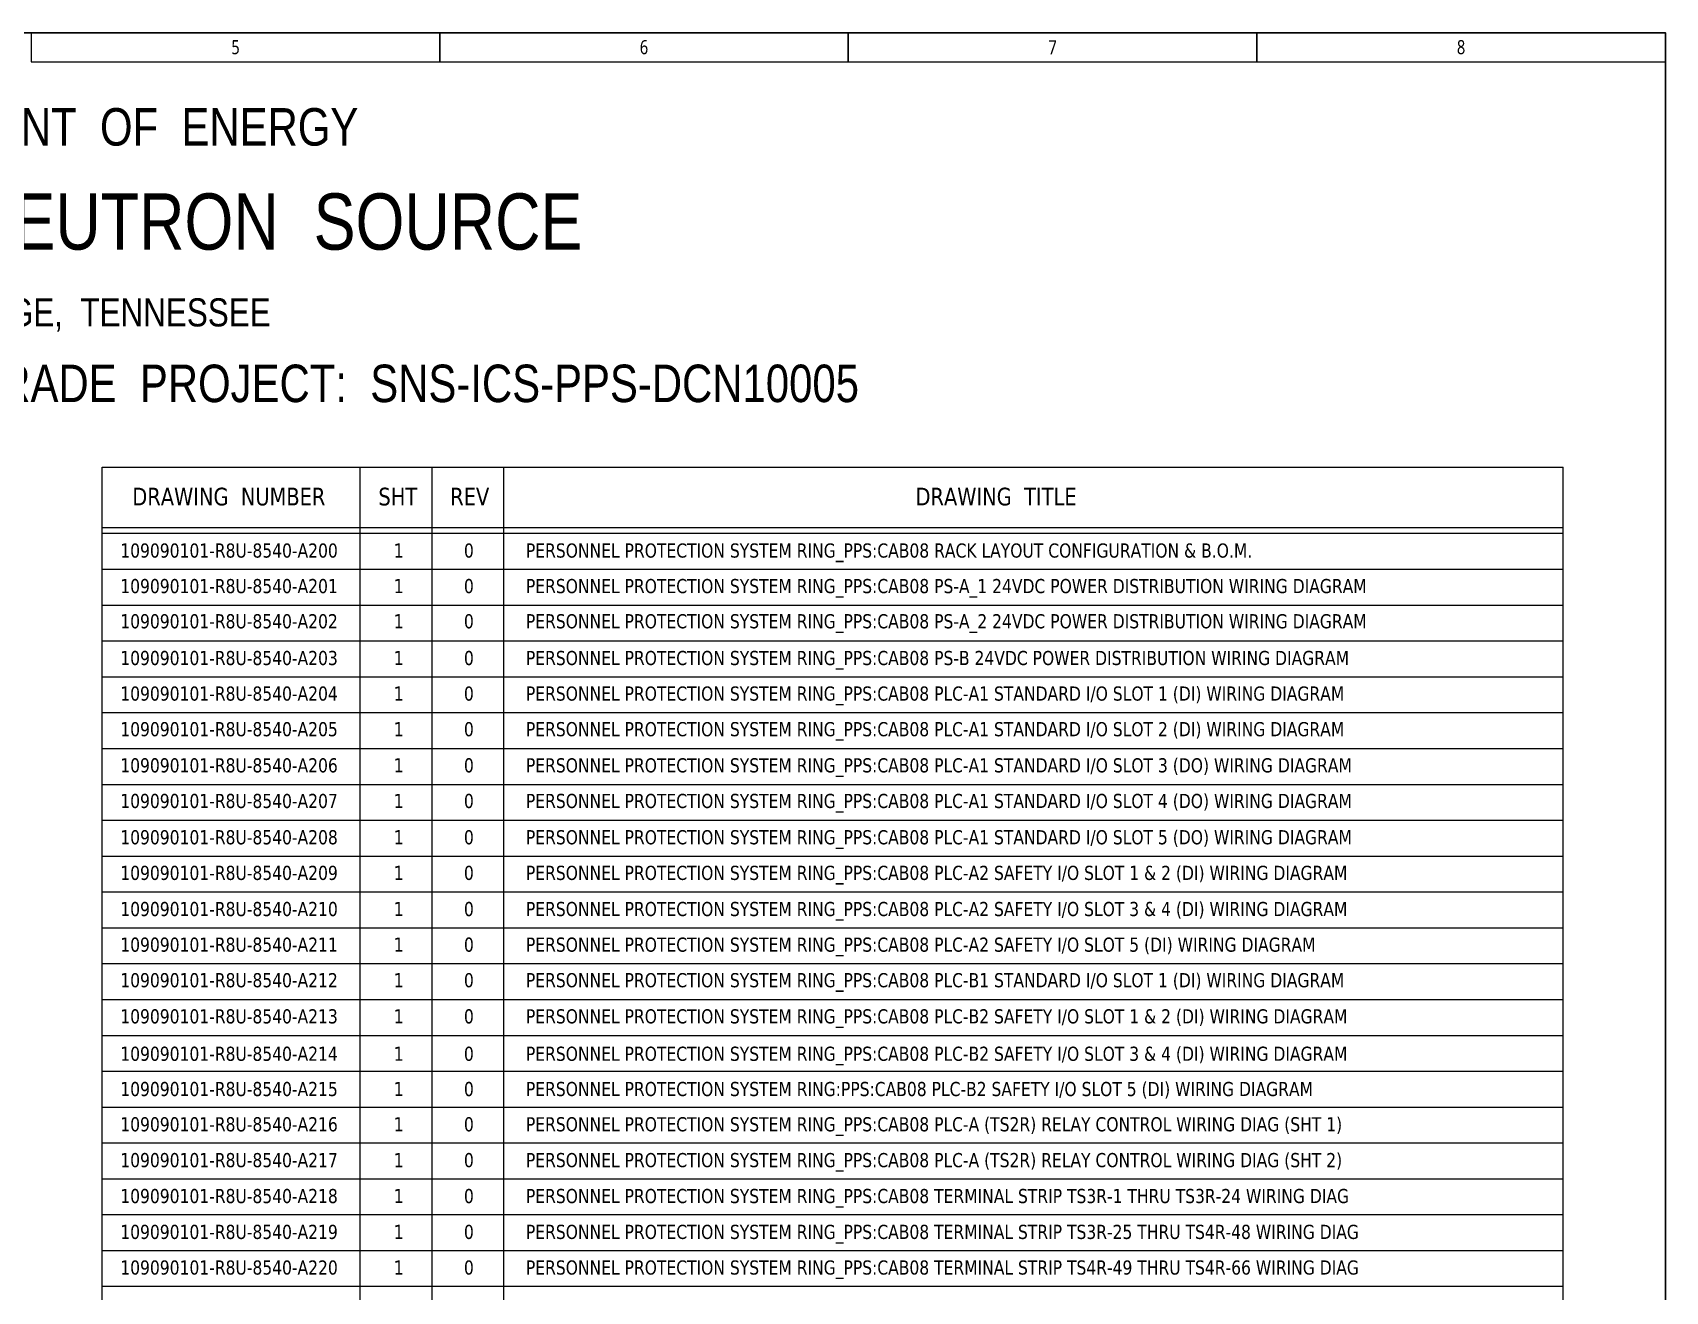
# Paper-space layout '24VDC PLC-A' of a CAD drawing. Header units: inches. Extents: x 0.4 to 44, y 0 to 33.6.
# Drawn here: x 22.22 to 44, y 16.82 to 33.6 of the extents above; entities that cross this region are included whole.
import ezdxf

# ---------------------------------------------------------------- set-up
doc = ezdxf.new("R2010")
doc.units = ezdxf.units.IN
doc.header["$MEASUREMENT"] = 0
for name, color, linetype in [('1', 7, 'Continuous'), ('G-ANNO-TEXT', 3, 'Continuous'), ('G-ANNO-TTLB', 2, 'Continuous'), ('TitleBlock_Grid', 7, 'Continuous')]:
    doc.layers.add(name, color=color, linetype=linetype)
doc.layers.add('TitleBlock-Border', color=7, linetype='Continuous', lineweight=30)
doc.styles.add('ARIAL', font='arial.ttf', dxfattribs={"width": 0.8, "height": 0.98})
doc.styles.get("Standard").update_dxf_attribs({"font": 'verdana.ttf'})
doc.styles.add('Standard_Narrow', font='ebrima.ttf', dxfattribs={"width": 0.8})

# ---------------------------------------------------------------- blocks, each defined once
blk = doc.blocks.new('TitleBlock_Grid')
at = {"layer": 'TitleBlock_Grid'}
for points in [[(21.802, -0.388), (27.252, -0.388), (27.252, 0), (21.802, 0)], [(27.252, -0.388), (32.702, -0.388), (32.702, 0), (27.252, 0)], [(32.702, -0.388), (38.153, -0.388), (38.153, 0), (32.702, 0)], [(38.153, -0.388), (43.603, -0.388), (43.603, 0), (38.153, 0)]]:
    blk.add_lwpolyline(points, close=True, dxfattribs=at)
at = {"layer": 'TitleBlock_Grid', "char_height": 0.188, "width": 5.45041, "attachment_point": 5, "style": 'Standard_Narrow'}
for s, insert in [('5', (24.527, -0.194)), ('6', (29.977, -0.194)), ('7', (35.428, -0.194)), ('8', (40.878, -0.194))]:
    blk.add_mtext(s, dxfattribs=dict(at, insert=insert))

psp = doc.layouts.new('24VDC PLC-A')

# ---------------------------------------------------------------- linework, layer by layer
at = {"layer": '1'}
for p, q in [((23.141, 27.81), (42.635, 27.81)), ((23.141, 4.457), (23.141, 27.81)), ((26.587, 4.457), (26.587, 27.81)), ((27.546, 4.457), (27.546, 27.81)), ((28.504, 4.457), (28.504, 27.81)), ((42.635, 4.457), (42.635, 27.81)), ((23.141, 27.007), (42.635, 27.007)), ((23.141, 26.928), (42.635, 26.928)), ((23.141, 26.45), (42.635, 26.45)), ((23.141, 25.972), (42.635, 25.972)), ((23.141, 25.494), (42.635, 25.494)), ((23.141, 25.015), (42.635, 25.015)), ((23.141, 24.537), (42.635, 24.537)), ((23.141, 24.059), (42.635, 24.059)), ((23.141, 23.581), (42.635, 23.581)), ((23.141, 23.103), (42.635, 23.103)), ((23.141, 22.625), (42.635, 22.625)), ((23.141, 22.147), (42.635, 22.147)), ((23.141, 21.669), (42.635, 21.669)), ((23.141, 21.191), (42.635, 21.191)), ((23.141, 20.713), (42.635, 20.713)), ((23.141, 20.234), (42.635, 20.234)), ((23.141, 19.756), (42.635, 19.756)), ((23.141, 19.278), (42.635, 19.278)), ((23.141, 18.8), (42.635, 18.8)), ((23.141, 18.322), (42.635, 18.322)), ((23.141, 17.844), (42.635, 17.844)), ((23.141, 17.366), (42.635, 17.366)), ((23.141, 16.888), (42.635, 16.888))]:
    psp.add_line(p, q, dxfattribs=at)
at = {"layer": 'TitleBlock-Border'}
psp.add_lwpolyline([(43.998, 0), (0.395, 0), (0.395, 33.603), (43.998, 33.603)], close=True, dxfattribs=at)

# ---------------------------------------------------------------- block references
at = {"layer": 'G-ANNO-TTLB'}
psp.add_blockref('TitleBlock_Grid', (0.395, 33.603), dxfattribs=at)

# ---------------------------------------------------------------- texts
at = {"layer": 'G-ANNO-TEXT', "attachment_point": 5, "style": 'ARIAL'}
for s, insert, char_height, width in [('\\pxql;DEPARTMENT  OF  ENERGY', (42.322, 32.344), 0.5, 46.73477), ('\\pxql;SPALLATION  NEUTRON  SOURCE', (50.77, 31.08), 0.75, 70.10216), ('\\pxql;OAK  RIDGE,  TENNESSEE', (37.584, 29.839), 0.375, 35.05108), ('\\pxql;PPS  RING SERV BLDG (8540) UPGRADE  PROJECT:  SNS-ICS-PPS-DCN10005', (35.836, 28.852), 0.5, 46.73477)]:
    psp.add_mtext(s, dxfattribs=dict(at, insert=insert, char_height=char_height, width=width))
at = {"layer": 'G-ANNO-TEXT', "attachment_point": 2}
for s, insert, char_height, width in [('\\pxql;{\\W0.8;DRAWING  NUMBER}', (27.717, 27.536), 0.23595, 8.34239), ('\\pxql;{\\W0.8;SHT}', (31, 27.536), 0.23595, 8.34239), ('\\pxql;{\\W0.8;REV}', (31.958, 27.536), 0.23595, 8.34239), ('\\pxql;{\\W0.8;DRAWING  TITLE}', (38.166, 27.536), 0.23595, 8.34239), ('\\pxql;{\\W0.8;109090101-R8U-8540-A200}', (26.722, 26.793), 0.18876, 6.67391), ('\\pxql;{\\W0.8;1}', (27.623, 26.793), 0.18876, 1.17861), ('\\pxql;{\\W0.8;0}', (28.559, 26.793), 0.18876, 1.17861), ('\\pxql;{\\W0.8;PERSONNEL PROTECTION SYSTEM RING_PPS:CAB08 RACK LAYOUT CONFIGURATION & B.O.M.}', (38.504, 26.793), 0.18876, 19.41545), ('\\pxql;{\\W0.8;109090101-R8U-8540-A201}', (26.722, 26.319), 0.18876, 6.67391), ('\\pxql;{\\W0.8;1}', (27.623, 26.319), 0.18876, 1.17861), ('\\pxql;{\\W0.8;0}', (28.559, 26.319), 0.18876, 1.17861), ('\\pxql;{\\W0.8;PERSONNEL PROTECTION SYSTEM RING_PPS:CAB08 PS-A_1 24VDC POWER DISTRIBUTION WIRING DIAGRAM}', (38.504, 26.319), 0.18876, 19.41545), ('\\pxql;{\\W0.8;109090101-R8U-8540-A202}', (26.722, 25.85), 0.18876, 6.67391), ('\\pxql;{\\W0.8;1}', (27.623, 25.85), 0.18876, 1.17861), ('\\pxql;{\\W0.8;0}', (28.559, 25.85), 0.18876, 1.17861), ('\\pxql;{\\W0.8;PERSONNEL PROTECTION SYSTEM RING_PPS:CAB08 PS-A_2 24VDC POWER DISTRIBUTION WIRING DIAGRAM}', (38.504, 25.85), 0.18876, 19.41545), ('\\pxql;{\\W0.8;109090101-R8U-8540-A203}', (26.722, 25.36), 0.18876, 6.67391), ('\\pxql;{\\W0.8;1}', (27.623, 25.36), 0.18876, 1.17861), ('\\pxql;{\\W0.8;0}', (28.559, 25.36), 0.18876, 1.17861), ('\\pxql;{\\W0.8;PERSONNEL PROTECTION SYSTEM RING_PPS:CAB08 PS-B 24VDC POWER DISTRIBUTION WIRING DIAGRAM}', (38.504, 25.36), 0.18876, 19.41545), ('\\pxql;{\\W0.8;109090101-R8U-8540-A204}', (26.722, 24.886), 0.18876, 6.67391), ('\\pxql;{\\W0.8;1}', (27.623, 24.886), 0.18876, 1.17861), ('\\pxql;{\\W0.8;0}', (28.559, 24.886), 0.18876, 1.17861), ('\\pxql;{\\W0.8;PERSONNEL PROTECTION SYSTEM RING_PPS:CAB08 PLC-A1 STANDARD I/O SLOT 1 (DI) WIRING DIAGRAM}', (38.504, 24.886), 0.18876, 19.41545), ('\\pxql;{\\W0.8;109090101-R8U-8540-A205}', (26.722, 24.411), 0.18876, 6.67391), ('\\pxql;{\\W0.8;1}', (27.623, 24.411), 0.18876, 1.17861), ('\\pxql;{\\W0.8;0}', (28.559, 24.411), 0.18876, 1.17861), ('\\pxql;{\\W0.8;PERSONNEL PROTECTION SYSTEM RING_PPS:CAB08 PLC-A1 STANDARD I/O SLOT 2 (DI) WIRING DIAGRAM}', (38.504, 24.411), 0.18876, 19.41545), ('\\pxql;{\\W0.8;109090101-R8U-8540-A206}', (26.722, 23.929), 0.18876, 6.67391), ('\\pxql;{\\W0.8;1}', (27.623, 23.929), 0.18876, 1.17861), ('\\pxql;{\\W0.8;0}', (28.559, 23.929), 0.18876, 1.17861), ('\\pxql;{\\W0.8;PERSONNEL PROTECTION SYSTEM RING_PPS:CAB08 PLC-A1 STANDARD I/O SLOT 3 (DO) WIRING DIAGRAM}', (38.504, 23.929), 0.18876, 19.41545), ('\\pxql;{\\W0.8;109090101-R8U-8540-A207}', (26.722, 23.454), 0.18876, 6.67391), ('\\pxql;{\\W0.8;1}', (27.623, 23.454), 0.18876, 1.17861), ('\\pxql;{\\W0.8;0}', (28.559, 23.454), 0.18876, 1.17861), ('\\pxql;{\\W0.8;PERSONNEL PROTECTION SYSTEM RING_PPS:CAB08 PLC-A1 STANDARD I/O SLOT 4 (DO) WIRING DIAGRAM}', (38.504, 23.454), 0.18876, 19.41545), ('\\pxql;{\\W0.8;109090101-R8U-8540-A208}', (26.722, 22.97), 0.18876, 6.67391), ('\\pxql;{\\W0.8;1}', (27.623, 22.97), 0.18876, 1.17861), ('\\pxql;{\\W0.8;0}', (28.559, 22.97), 0.18876, 1.17861), ('\\pxql;{\\W0.8;PERSONNEL PROTECTION SYSTEM RING_PPS:CAB08 PLC-A1 STANDARD I/O SLOT 5 (DO) WIRING DIAGRAM}', (38.504, 22.97), 0.18876, 19.41545), ('\\pxql;{\\W0.8;109090101-R8U-8540-A209}', (26.722, 22.495), 0.18876, 6.67391), ('\\pxql;{\\W0.8;1}', (27.623, 22.495), 0.18876, 1.17861), ('\\pxql;{\\W0.8;0}', (28.559, 22.495), 0.18876, 1.17861), ('\\pxql;{\\W0.8;PERSONNEL PROTECTION SYSTEM RING_PPS:CAB08 PLC-A2 SAFETY I/O SLOT 1 & 2 (DI) WIRING DIAGRAM}', (38.504, 22.495), 0.18876, 19.41545), ('\\pxql;{\\W0.8;109090101-R8U-8540-A210}', (26.722, 22.013), 0.18876, 6.67391), ('\\pxql;{\\W0.8;1}', (27.623, 22.013), 0.18876, 1.17861), ('\\pxql;{\\W0.8;0}', (28.559, 22.013), 0.18876, 1.17861), ('\\pxql;{\\W0.8;PERSONNEL PROTECTION SYSTEM RING_PPS:CAB08 PLC-A2 SAFETY I/O SLOT 3 & 4 (DI) WIRING DIAGRAM}', (38.504, 22.013), 0.18876, 19.41545), ('\\pxql;{\\W0.8;109090101-R8U-8540-A211}', (26.722, 21.538), 0.18876, 6.67391), ('\\pxql;{\\W0.8;1}', (27.623, 21.538), 0.18876, 1.17861), ('\\pxql;{\\W0.8;0}', (28.559, 21.538), 0.18876, 1.17861), ('\\pxql;{\\W0.8;PERSONNEL PROTECTION SYSTEM RING_PPS:CAB08 PLC-A2 SAFETY I/O SLOT 5 (DI) WIRING DIAGRAM}', (38.504, 21.538), 0.18876, 19.41545), ('\\pxql;{\\W0.8;109090101-R8U-8540-A212}', (26.722, 21.064), 0.18876, 6.67391), ('\\pxql;{\\W0.8;1}', (27.623, 21.064), 0.18876, 1.17861), ('\\pxql;{\\W0.8;0}', (28.559, 21.064), 0.18876, 1.17861), ('\\pxql;{\\W0.8;PERSONNEL PROTECTION SYSTEM RING_PPS:CAB08 PLC-B1 STANDARD I/O SLOT 1 (DI) WIRING DIAGRAM}', (38.504, 21.064), 0.18876, 19.41545), ('\\pxql;{\\W0.8;109090101-R8U-8540-A213}', (26.722, 20.582), 0.18876, 6.67391), ('\\pxql;{\\W0.8;1}', (27.623, 20.582), 0.18876, 1.17861), ('\\pxql;{\\W0.8;0}', (28.559, 20.582), 0.18876, 1.17861), ('\\pxql;{\\W0.8;PERSONNEL PROTECTION SYSTEM RING_PPS:CAB08 PLC-B2 SAFETY I/O SLOT 1 & 2 (DI) WIRING DIAGRAM}', (38.504, 20.582), 0.18876, 19.41545), ('\\pxql;{\\W0.8;109090101-R8U-8540-A214}', (26.722, 20.083), 0.18876, 6.67391), ('\\pxql;{\\W0.8;1}', (27.623, 20.083), 0.18876, 1.17861), ('\\pxql;{\\W0.8;0}', (28.559, 20.083), 0.18876, 1.17861), ('\\pxql;{\\W0.8;PERSONNEL PROTECTION SYSTEM RING_PPS:CAB08 PLC-B2 SAFETY I/O SLOT 3 & 4 (DI) WIRING DIAGRAM}', (38.504, 20.083), 0.18876, 19.41545), ('\\pxql;{\\W0.8;109090101-R8U-8540-A215}', (26.722, 19.613), 0.18876, 6.67391), ('\\pxql;{\\W0.8;1}', (27.623, 19.613), 0.18876, 1.17861), ('\\pxql;{\\W0.8;0}', (28.559, 19.613), 0.18876, 1.17861), ('\\pxql;{\\W0.8;PERSONNEL PROTECTION SYSTEM RING:PPS:CAB08 PLC-B2 SAFETY I/O SLOT 5 (DI) WIRING DIAGRAM}', (38.504, 19.613), 0.18876, 19.41545), ('\\pxql;{\\W0.8;109090101-R8U-8540-A216}', (26.722, 19.143), 0.18876, 6.67391), ('\\pxql;{\\W0.8;1}', (27.623, 19.143), 0.18876, 1.17861), ('\\pxql;{\\W0.8;0}', (28.559, 19.143), 0.18876, 1.17861), ('\\pxql;{\\W0.8;PERSONNEL PROTECTION SYSTEM RING_PPS:CAB08 PLC-A (TS2R) RELAY CONTROL WIRING DIAG (SHT 1)}', (38.504, 19.143), 0.18876, 19.41545), ('\\pxql;{\\W0.8;109090101-R8U-8540-A217}', (26.722, 18.665), 0.18876, 6.67391), ('\\pxql;{\\W0.8;1}', (27.623, 18.665), 0.18876, 1.17861), ('\\pxql;{\\W0.8;0}', (28.559, 18.665), 0.18876, 1.17861), ('\\pxql;{\\W0.8;PERSONNEL PROTECTION SYSTEM RING_PPS:CAB08 PLC-A (TS2R) RELAY CONTROL WIRING DIAG (SHT 2)}', (38.504, 18.665), 0.18876, 19.41545), ('\\pxql;{\\W0.8;109090101-R8U-8540-A218}', (26.722, 18.186), 0.18876, 6.67391), ('\\pxql;{\\W0.8;1}', (27.623, 18.186), 0.18876, 1.17861), ('\\pxql;{\\W0.8;0}', (28.559, 18.186), 0.18876, 1.17861), ('\\pxql;{\\W0.8;PERSONNEL PROTECTION SYSTEM RING_PPS:CAB08 TERMINAL STRIP TS3R-1 THRU TS3R-24 WIRING DIAG}', (38.504, 18.186), 0.18876, 19.41545), ('\\pxql;{\\W0.8;109090101-R8U-8540-A219}', (26.722, 17.708), 0.18876, 6.67391), ('\\pxql;{\\W0.8;1}', (27.623, 17.708), 0.18876, 1.17861), ('\\pxql;{\\W0.8;0}', (28.559, 17.708), 0.18876, 1.17861), ('\\pxql;{\\W0.8;PERSONNEL PROTECTION SYSTEM RING_PPS:CAB08 TERMINAL STRIP TS3R-25 THRU TS4R-48 WIRING DIAG}', (38.504, 17.708), 0.18876, 19.41545), ('\\pxql;{\\W0.8;109090101-R8U-8540-A220}', (26.722, 17.233), 0.18876, 6.67391), ('\\pxql;{\\W0.8;1}', (27.623, 17.233), 0.18876, 1.17861), ('\\pxql;{\\W0.8;0}', (28.559, 17.233), 0.18876, 1.17861), ('\\pxql;{\\W0.8;PERSONNEL PROTECTION SYSTEM RING_PPS:CAB08 TERMINAL STRIP TS4R-49 THRU TS4R-66 WIRING DIAG}', (38.504, 17.233), 0.18876, 19.41545)]:
    psp.add_mtext(s, dxfattribs=dict(at, insert=insert, char_height=char_height, width=width))

doc.saveas('drawing.dxf')
